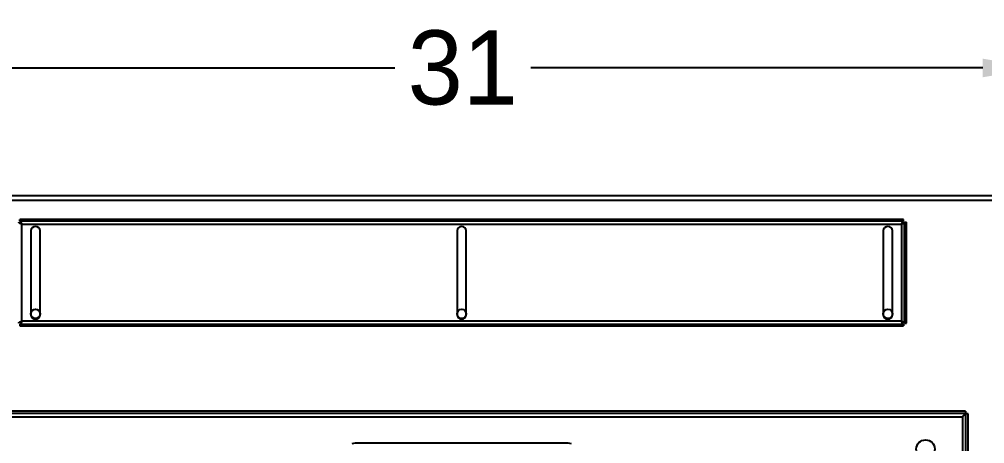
# Model space of a CAD drawing. Header units: inches. Extents: x 1229 to 1453, y -1023 to -720.
# Drawn here: x 1365.03 to 1391.07, y -732.67 to -721.23 of the extents above; entities that cross this region are included whole.
import ezdxf

# ---------------------------------------------------------------- set-up
doc = ezdxf.new("R2010")
doc.units = ezdxf.units.IN
doc.header["$MEASUREMENT"] = 0
doc.header["$PDSIZE"] = -1
doc.dimstyles.new('RAE Solutions', dxfattribs={"dimtxt": 2, "dimasz": 1.5, "dimexe": 0.5, "dimexo": 0.5, "dimgap": 0.5, "dimtad": 0, "dimtih": 1, "dimtoh": 1, "dimdec": 3, "dimrnd": 0.125, "dimzin": 1, "dimdsep": 46, "dimlunit": 5, "dimtxsty": 'Standard', "dimcen": 0.09, "dimadec": 0, "dimazin": 0, "dimtfac": 1, "dimtdec": 3, "dimtofl": 0, "dimtmove": 0, "dimatfit": 3, "dimfxl": 1, "dimtolj": 1, "dimtzin": 1, "dimarcsym": 0})

# ---------------------------------------------------------------- blocks, each defined once
blk = doc.blocks.new('*D282')
at = {"color": 0, "lineweight": -2, "transparency": 16777216}
for p, q in [((1361.462, -726.764), (1361.462, -722.04)), ((1392.524, -726.764), (1392.524, -722.04)), ((1362.962, -722.54), (1375.16, -722.54)), ((1391.024, -722.54), (1378.826, -722.54))]:
    blk.add_line(p, q, dxfattribs=at)
at = {"color": 0, "transparency": 16777216}
for points in [[(1362.962, -722.29), (1362.962, -722.79), (1361.462, -722.54)], [(1391.024, -722.29), (1391.024, -722.79), (1392.524, -722.54)]]:
    blk.add_solid(points, dxfattribs=at)
at = {"layer": 'Defpoints', "color": 0, "transparency": 16777216}
for p in [(1392.524, -722.54), (1361.462, -727.264), (1392.524, -727.264)]:
    blk.add_point(p, dxfattribs=at)
at = {"color": 0, "transparency": 16777216, "insert": (1376.993, -722.54), "char_height": 2, "attachment_point": 5}
blk.add_mtext('\\A1;31', dxfattribs=at)

msp = doc.modelspace()

# ---------------------------------------------------------------- linework, layer by layer
at = {"color": 18, "linetype": 'Continuous', "lineweight": 25, "true_color": 0x000000}
for p, q in [((1362.4618, -725.9825), (1421.4618, -725.9825)), ((1421.4618, -726.1155), (1362.4618, -726.1155)), ((1365.0396, -726.6739), (1365.0396, -726.6239)), ((1388.8839, -726.6239), (1365.0396, -726.6239)), ((1388.8839, -726.6739), (1365.0396, -726.6739)), ((1365.0948, -726.7569), (1388.8288, -726.7569)), ((1365.0948, -729.3659), (1365.0948, -726.7569)), ((1388.8288, -726.7569), (1388.8288, -729.3659)), ((1388.8839, -726.6739), (1388.8839, -726.6239)), ((1388.9118, -726.7017), (1388.9618, -726.7017)), ((1388.9118, -729.421), (1388.9118, -726.7017)), ((1388.9618, -729.421), (1388.9618, -726.7017)), ((1365.3368, -726.9364), (1365.3368, -729.1864)), ((1365.5868, -729.1864), (1365.5868, -726.9364)), ((1376.8368, -726.9364), (1376.8368, -729.1864)), ((1377.0868, -729.1864), (1377.0868, -726.9364)), ((1388.3368, -726.9364), (1388.3368, -729.1864)), ((1388.5868, -729.1864), (1388.5868, -726.9364)), ((1365.0396, -729.4489), (1365.0396, -729.4989)), ((1365.0396, -729.4489), (1388.8839, -729.4489)), ((1365.0396, -729.4989), (1388.8839, -729.4989)), ((1388.8288, -729.3659), (1365.0948, -729.3659)), ((1388.8839, -729.4489), (1388.8839, -729.4989)), ((1388.9118, -729.421), (1388.9618, -729.421)), ((1390.5544, -731.7987), (1363.5486, -731.7987)), ((1390.5544, -731.8617), (1363.5486, -731.8617)), ((1363.6245, -731.9447), (1390.4785, -731.9447)), ((1390.4785, -731.9447), (1390.4785, -759.1947)), ((1390.5544, -731.7987), (1390.5544, -731.8617)), ((1390.6245, -731.8687), (1390.5615, -731.8687)), ((1390.5615, -759.2706), (1390.5615, -731.8687)), ((1390.6245, -759.2706), (1390.6245, -731.8687)), ((1374.0842, -732.6624), (1373.9938, -732.6729)), ((1379.8394, -732.6624), (1374.0842, -732.6624)), ((1379.9297, -732.6729), (1379.8394, -732.6624))]:
    msp.add_line(p, q, dxfattribs=at)
for centre, radius in [((1365.4618, -729.1737), 0.125), ((1376.9618, -729.1737), 0.125), ((1388.4618, -729.1737), 0.125), ((1389.4785, -732.8197), 0.25)]:
    msp.add_circle(centre, radius, dxfattribs=at)
for centre, start, end in [((1365.4618, -726.9364), 0, 180), ((1376.9618, -726.9364), 0, 180), ((1388.4618, -726.9364), 0, 180), ((1365.4618, -729.1864), 180, 0), ((1376.9618, -729.1864), 180, 0), ((1388.4618, -729.1864), 180, 0)]:
    msp.add_arc(centre, 0.125, start, end, dxfattribs=at)
for points, knots in [([(1365.0948, -726.7569), (1365.0846, -726.7526), (1365.0644, -726.744), (1365.038, -726.7311), (1365.0192, -726.7183), (1365.0123, -726.7084), (1365.0119, -726.7029), (1365.0118, -726.7017)], [0, 0, 0, 0, 0.23320412, 0.4664972, 0.69976316, 0.93304216, 1, 1, 1, 1]), ([(1365.0396, -726.6739), (1365.0439, -726.6749), (1365.0525, -726.6771), (1365.0653, -726.6939), (1365.0782, -726.7183), (1365.088, -726.741), (1365.0935, -726.754), (1365.0948, -726.7569)], [0, 0, 0, 0, 0.2332227, 0.4664888, 0.6997676, 0.9330417, 1, 1, 1, 1]), ([(1388.8288, -726.7569), (1388.8331, -726.7467), (1388.8416, -726.7265), (1388.8545, -726.7001), (1388.8674, -726.6813), (1388.8772, -726.6744), (1388.8827, -726.674), (1388.8839, -726.6739)], [0, 0, 0, 0, 0.2332176, 0.4664862, 0.6997632, 0.9330417, 1, 1, 1, 1]), ([(1388.9118, -726.7017), (1388.9107, -726.706), (1388.9085, -726.7146), (1388.8917, -726.7274), (1388.8674, -726.7403), (1388.8446, -726.7501), (1388.8317, -726.7556), (1388.8288, -726.7569)], [0, 0, 0, 0, 0.2332229, 0.4664916, 0.6997641, 0.9330449, 1, 1, 1, 1]), ([(1365.0118, -729.421), (1365.0128, -729.4167), (1365.015, -729.4082), (1365.0318, -729.3953), (1365.0562, -729.3824), (1365.0789, -729.3726), (1365.0919, -729.3671), (1365.0948, -729.3659)], [0, 0, 0, 0, 0.2332183, 0.4664938, 0.6997772, 0.933042, 1, 1, 1, 1]), ([(1365.0948, -729.3659), (1365.0905, -729.376), (1365.0819, -729.3963), (1365.069, -729.4227), (1365.0562, -729.4414), (1365.0463, -729.4483), (1365.0408, -729.4488), (1365.0396, -729.4489)], [0, 0, 0, 0, 0.2332232, 0.4664909, 0.6997687, 0.9330419, 1, 1, 1, 1]), ([(1388.8839, -729.4489), (1388.8796, -729.4478), (1388.8711, -729.4456), (1388.8582, -729.4288), (1388.8453, -729.4045), (1388.8355, -729.3817), (1388.83, -729.3688), (1388.8288, -729.3659)], [0, 0, 0, 0, 0.2332229, 0.4664903, 0.6997614, 0.9330409, 1, 1, 1, 1]), ([(1388.8288, -729.3659), (1388.8389, -729.3702), (1388.8592, -729.3787), (1388.8856, -729.3916), (1388.9043, -729.4045), (1388.9112, -729.4143), (1388.9117, -729.4198), (1388.9118, -729.421)], [0, 0, 0, 0, 0.233225, 0.4664945, 0.6997631, 0.9330447, 1, 1, 1, 1]), ([(1390.5544, -731.8617), (1390.554, -731.8621), (1390.5532, -731.8629), (1390.549, -731.8689), (1390.5424, -731.8775), (1390.5308, -731.8911), (1390.5091, -731.9131), (1390.4899, -731.9329), (1390.4785, -731.9447)], [0, 0, 0, 0, 0.1202754, 0.2365964, 0.3512753, 0.4667359, 0.683958, 1, 1, 1, 1]), ([(1390.4785, -731.9447), (1390.4913, -731.9323), (1390.512, -731.9123), (1390.5363, -731.8884), (1390.5522, -731.8756), (1390.5604, -731.8699), (1390.5612, -731.8691), (1390.5615, -731.8687)], [0, 0, 0, 0, 0.3427326, 0.5568104, 0.7264845, 0.8967102, 1, 1, 1, 1])]:
    msp.add_open_spline(points, degree=3, knots=knots, dxfattribs=at)

# ---------------------------------------------------------------- dimensions: what is measured, and where the dimension line sits
at = {"color": 18, "true_color": 0x000000}
dim = msp.add_linear_dim(base=(1392.5242645825, -722.5404750214), p1=(1361.4617645825, -727.2637972179), p2=(1392.5242645825, -727.2637971909), dimstyle='RAE Solutions', dxfattribs=at)
dim.commit()
dim.dimension.update_dxf_attribs({"geometry": '*D282', "text_midpoint": (1376.9930145825, -722.5404750214)})

doc.saveas('drawing.dxf')
